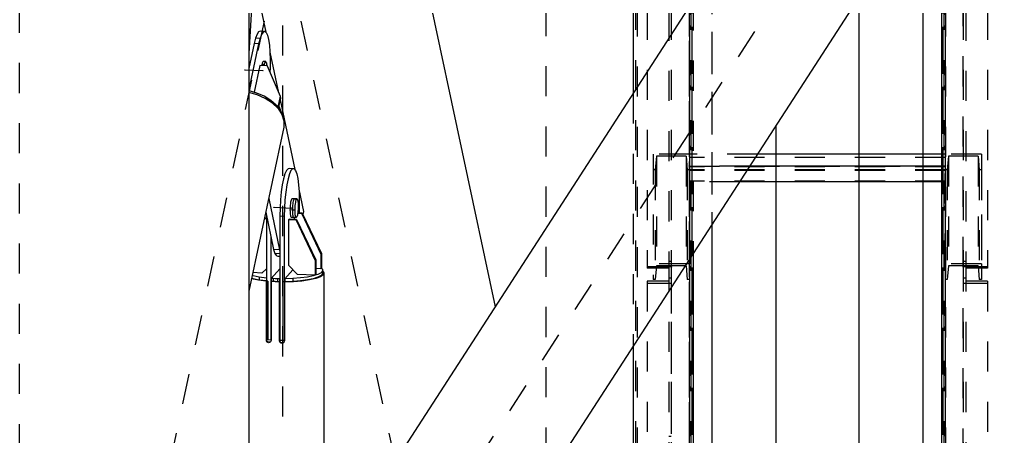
# Model space of a CAD drawing. Header units: millimetres. Extents: x 149919 to 150445, y 136651 to 136866.
# Drawn here: x 150260.213 to 150263.439, y 136687.209 to 136688.595 of the extents above; entities that cross this region are included whole.
import ezdxf

# ---------------------------------------------------------------- set-up
doc = ezdxf.new("R2010")
doc.units = ezdxf.units.MM
doc.header["$LTSCALE"] = 0.25
for name, pattern in [('CENTER', [50.8, 31.75, -6.35, 6.35, -6.35]), ('XKITLINE00', [0]), ('XKITLINE02', [4, 2, -2]), ('XKITLINE03', [6, 3, -1, 1, -1])]:
    doc.linetypes.add(name, pattern=pattern)

# ---------------------------------------------------------------- blocks, each defined once
blk = doc.blocks.new('çatıı')
at = {"color": 8, "linetype": 'CENTER'}
for p, q in [((12015, 3096.7), (12015, 4763.35)), ((12015, 3440.27), (11840, 4260.27)), ((11840, 3440.27), (12370, 4260.27)), ((11840, 2357.78), (11840, 3985.69)), ((11840, 3440.27), (11927.5, 3850.27)), ((11927.5, 3030.27), (11927.5, 3850.27)), ((11920.85, 3805.2), (11914.95, 3805.44)), ((11924.55, 3759.83), (11930.44, 3759.59))]:
    blk.add_line(p, q, dxfattribs=at)
at = {"color": 116, "linetype": 'XKITLINE02', "true_color": 0x136734}
for p, q in [((12062.5, 4180.27), (12062.5, 3025.09)), ((12063.35, 4179.83), (12063.35, 3024.64)), ((12146.65, 4179.83), (12146.65, 3024.64)), ((12147.5, 4180.27), (12147.5, 3025.09)), ((12063.35, 4174.23), (12063.35, 3019.05)), ((12070, 4174.06), (12070, 3024.82)), ((12140, 4174.06), (12140, 3024.82)), ((12146.65, 4174.23), (12146.65, 3019.05)), ((12062.5, 4173.79), (12062.5, 3018.6)), ((12147.5, 4173.79), (12147.5, 3018.6)), ((12044.65, 4168.77), (12044.65, 3002.41)), ((12062.95, 4168.77), (12062.95, 3002.41)), ((12147.05, 4168.77), (12147.05, 3002.41)), ((12045.18, 4166.61), (12045.18, 3000.84)), ((12062.42, 4166.61), (12062.42, 3000.84)), ((12147.58, 4166.61), (12147.58, 3000.84)), ((12048.5, 3865.53), (12048.5, 3739.64)), ((12055.7, 3865.16), (12055.7, 3736.31)), ((12056.5, 3865.53), (12056.5, 3736.31)), ((12153.5, 3865.53), (12153.5, 3736.31)), ((12154.3, 3865.16), (12154.3, 3736.31)), ((12161.5, 3865.53), (12161.5, 3739.64)), ((12070, 3838.17), (12070, 3754.09)), ((12063.8, 3828.57), (12063.8, 3744.5)), ((12043.8, 3797.63), (12043.8, 3718.36)), ((12043.8, 3797.63), (12043.8, 3713.55)), ((12050.5, 3777.43), (12050.5, 3772.23)), ((12062.5, 3777.43), (12050.5, 3777.43)), ((12050.5, 3777.43), (12050.5, 3735.89)), ((12062.5, 3777.43), (12062.5, 3768.34)), ((12085.08, 3777.43), (12062.5, 3777.43)), ((12062.5, 3777.43), (12062.5, 3735.89)), ((12147.5, 3777.43), (12140, 3777.43)), ((12147.5, 3777.43), (12147.5, 3768.34)), ((12147.5, 3777.43), (12147.5, 3741.09)), ((12147.5, 3777.43), (12147.5, 3772.23)), ((12159.5, 3777.43), (12147.5, 3777.43)), ((12159.5, 3777.43), (12159.5, 3741.09)), ((12159.5, 3777.43), (12159.5, 3772.23)), ((12051.56, 3776.77), (12051.18, 3772.23)), ((12061.43, 3776.77), (12051.56, 3776.77)), ((12051.56, 3776.77), (12051.56, 3740.43)), ((12061.43, 3776.77), (12061.82, 3772.23)), ((12061.43, 3776.77), (12061.43, 3740.43)), ((12147.5, 3776.42), (12062.5, 3776.42)), ((12148.56, 3776.77), (12148.18, 3772.23)), ((12148.56, 3776.77), (12148.56, 3740.43)), ((12158.43, 3776.77), (12148.56, 3776.77)), ((12158.43, 3776.77), (12158.43, 3740.43)), ((12158.43, 3776.77), (12158.82, 3772.23)), ((12051.18, 3772.23), (12050.5, 3772.23)), ((12051.18, 3772.23), (12051.18, 3735.89)), ((12062.5, 3772.23), (12061.82, 3772.23)), ((12061.82, 3772.23), (12061.82, 3735.89)), ((12082.57, 3773.54), (12062.5, 3773.54)), ((12147.5, 3773.22), (12062.5, 3773.22)), ((12147.5, 3772.23), (12062.5, 3772.23)), ((12147.5, 3772.01), (12062.5, 3772.01)), ((12147.5, 3773.54), (12140, 3773.54)), ((12147.5, 3772.23), (12147.5, 3735.89)), ((12148.18, 3772.23), (12147.5, 3772.23)), ((12148.18, 3772.23), (12148.18, 3735.89)), ((12158.82, 3772.23), (12158.82, 3735.89)), ((12159.5, 3772.23), (12158.82, 3772.23)), ((12159.5, 3772.23), (12159.5, 3735.89)), ((12147.5, 3768.56), (12062.5, 3768.56)), ((12079.21, 3768.34), (12062.5, 3768.34)), ((12147.5, 3768.34), (12140, 3768.34)), ((12062.5, 3767.05), (12062.5, 3741.09)), ((12056.5, 3741.8), (12055.7, 3741.8)), ((12055.7, 3741.8), (12055.7, 3735.24)), ((12055.7, 3741.8), (12055.7, 3677.08)), ((12056.5, 3741.8), (12056.5, 3733.2)), ((12056.5, 3741.8), (12056.5, 3676.35)), ((12153.5, 3741.8), (12153.5, 3676.35)), ((12154.3, 3741.8), (12153.5, 3741.8)), ((12154.3, 3741.8), (12154.3, 3677.08)), ((12056.5, 3740.01), (12048.5, 3740.01)), ((12055.7, 3739.64), (12048.5, 3739.64)), ((12062.5, 3741.09), (12050.5, 3741.09)), ((12051.56, 3740.43), (12051.18, 3735.89)), ((12061.43, 3740.43), (12051.56, 3740.43)), ((12061.43, 3740.43), (12061.82, 3735.89)), ((12147.5, 3741.09), (12147.5, 3735.89)), ((12159.5, 3741.09), (12147.5, 3741.09)), ((12148.56, 3740.43), (12148.18, 3735.89)), ((12158.43, 3740.43), (12148.56, 3740.43)), ((12153.5, 3740.01), (12153.5, 3736.31)), ((12161.5, 3740.01), (12153.5, 3740.01)), ((12154.3, 3739.64), (12154.3, 3736.31)), ((12161.5, 3739.64), (12154.3, 3739.64)), ((12158.43, 3740.43), (12158.82, 3735.89)), ((12159.5, 3741.09), (12159.5, 3735.89)), ((12161.5, 3740.01), (12161.5, 3739.64)), ((12051.18, 3735.89), (12050.5, 3735.89)), ((12056.5, 3736.31), (12055.7, 3736.31)), ((12062.5, 3735.89), (12061.82, 3735.89)), ((12148.18, 3735.89), (12147.5, 3735.89)), ((12154.3, 3736.31), (12153.5, 3736.31)), ((12159.5, 3735.89), (12158.82, 3735.89)), ((12055.7, 3735.24), (12048.5, 3735.24)), ((12048.5, 3735.24), (12048.5, 3725.64)), ((12048.5, 3735.24), (12048.5, 3676.35)), ((12056.5, 3734.51), (12048.5, 3734.51)), ((12161.5, 3734.51), (12153.5, 3734.51)), ((12161.5, 3735.24), (12154.3, 3735.24)), ((12161.5, 3735.24), (12161.5, 3676.35)), ((12056.5, 3683.64), (12055.7, 3683.64))]:
    blk.add_line(p, q, dxfattribs=at)
at = {"color": 1, "linetype": 'XKITLINE03'}
for p, q in [((12062.5, 3025.09), (12062.5, 4180.27)), ((12147.5, 4180.27), (12147.5, 3025.09)), ((12056.5, 3865.53), (12056.5, 3740.01)), ((12153.5, 3740.01), (12153.5, 3865.53)), ((12062.5, 3777.43), (12062.5, 3741.09)), ((12147.5, 3741.09), (12147.5, 3777.43)), ((12062.5, 3773.54), (12147.5, 3773.54)), ((12056.5, 3734.51), (12056.5, 3676.35)), ((12153.5, 3676.35), (12153.5, 3734.51))]:
    blk.add_line(p, q, dxfattribs=at)
at = {"color": 7, "linetype": 'XKITLINE00'}
for p, q in [((12043.8, 4161.58), (12043.8, 3797.63)), ((12146.2, 3871.99), (12146.2, 3463.1)), ((12140, 3862.39), (12140, 3463.1)), ((12140, 3777.43), (12085.08, 3777.43)), ((12140, 3773.54), (12082.57, 3773.54)), ((12140, 3768.34), (12079.21, 3768.34)), ((12070, 3754.09), (12070, 3463.1)), ((12063.8, 3744.5), (12063.8, 3463.1)), ((12043.8, 3713.55), (12043.8, 3463.1))]:
    blk.add_line(p, q, dxfattribs=at)
at = {"color": 8, "linetype": 'XKITLINE00'}
for p, q in [((12223.68, 4075.94), (11947.92, 3649.3)), ((12262.23, 4051.51), (11986.48, 3624.87)), ((11916.2, 3985.69), (11916.2, 3643.92)), ((11918.13, 3835.58), (11921.83, 3817.99)), ((11975.28, 3833.33), (11998.02, 3726.8)), ((11917.42, 3831.56), (11916.2, 3810.93)), ((12118.8, 3829.59), (12118.8, 3468.39)), ((11918.42, 3816.01), (11917.97, 3814.22)), ((11918.92, 3817.32), (11918.42, 3816.01)), ((11919.9, 3815.94), (11918.42, 3816.01)), ((11919.44, 3818.11), (11918.92, 3817.32)), ((11919.95, 3818.34), (11919.44, 3818.11)), ((11919.9, 3815.94), (11919.44, 3814.16)), ((11920.39, 3817.26), (11919.9, 3815.94)), ((11921.42, 3818.28), (11919.95, 3818.34)), ((11920.91, 3818.05), (11920.39, 3817.26)), ((11921.42, 3818.28), (11920.91, 3818.05)), ((11921.91, 3817.94), (11921.42, 3818.28)), ((11921.91, 3817.94), (11922.35, 3817.04)), ((11922.35, 3817.04), (11922.73, 3815.62)), ((11917.97, 3814.22), (11916.2, 3805.9)), ((11919.44, 3814.16), (11916.2, 3798.94)), ((11919.44, 3814.16), (11917.97, 3814.22)), ((11922.73, 3815.62), (11923.02, 3813.75)), ((11923.02, 3813.75), (11923.22, 3811.5)), ((11923.22, 3811.5), (11923.31, 3808.98)), ((11923.22, 3811.39), (11926.06, 3797.91)), ((11919.82, 3806.92), (11917.93, 3798.03)), ((11922.28, 3806.82), (11919.82, 3806.92)), ((11920.51, 3807.32), (11920.44, 3806.89)), ((11920.6, 3807.68), (11920.51, 3807.32)), ((11921.3, 3807.28), (11920.51, 3807.32)), ((11920.7, 3807.96), (11920.6, 3807.68)), ((11920.8, 3808.16), (11920.7, 3807.96)), ((11920.9, 3808.27), (11920.8, 3808.16)), ((11921, 3808.29), (11920.9, 3808.27)), ((11921.79, 3808.26), (11921, 3808.29)), ((11921.3, 3807.28), (11921.22, 3806.86)), ((11921.39, 3807.64), (11921.3, 3807.28)), ((11921.49, 3807.93), (11921.39, 3807.64)), ((11921.59, 3808.13), (11921.49, 3807.93)), ((11921.69, 3808.24), (11921.59, 3808.13)), ((11921.79, 3808.26), (11921.69, 3808.24)), ((11921.88, 3808.18), (11921.79, 3808.26)), ((11921.88, 3808.18), (11921.97, 3808.01)), ((11921.97, 3808.01), (11922.05, 3807.76)), ((11922.05, 3807.76), (11922.11, 3807.42)), ((11922.11, 3807.42), (11922.16, 3807.02)), ((11922.16, 3807.02), (11922.18, 3806.82)), ((11922.28, 3806.82), (11926.56, 3796.72)), ((11923.3, 3806.29), (11923.22, 3804.59)), ((11923.31, 3808.98), (11923.3, 3806.29)), ((11916.25, 3798.49), (11916.2, 3798.21)), ((11918.93, 3797.25), (11916.2, 3798)), ((11918.87, 3797.77), (11916.25, 3798.49)), ((11918.87, 3797.77), (11918.77, 3797.29)), ((11921.3, 3796.71), (11918.87, 3797.77)), ((11921.65, 3796.03), (11918.93, 3797.25)), ((11923.45, 3795.37), (11921.3, 3796.71)), ((11926.56, 3796.72), (11925.79, 3793.08)), ((11926.56, 3796.72), (11926.67, 3796.04)), ((11924, 3794.46), (11921.65, 3796.03)), ((11925.23, 3793.79), (11923.45, 3795.37)), ((11925.88, 3792.63), (11924, 3794.46)), ((11925.23, 3793.79), (11925.78, 3793.06)), ((11926.67, 3796.04), (11925.98, 3792.8)), ((11926.12, 3793.45), (11927.63, 3789.88)), ((11926.56, 3795.52), (11931.44, 3772.34)), ((11925.79, 3793.08), (11925.77, 3793.08)), ((11925.79, 3793.08), (11925.79, 3793.05)), ((11925.79, 3793.05), (11926.56, 3792.04)), ((11925.88, 3792.63), (11927.18, 3790.61)), ((11926.56, 3792.04), (11927.39, 3790.2)), ((11927.18, 3790.61), (11927.84, 3788.52)), ((11927.39, 3790.2), (11927.47, 3789.7)), ((11927.63, 3789.88), (11927.54, 3789.46)), ((11927.63, 3789.88), (11927.74, 3789.2)), ((11927.74, 3789.2), (11927.69, 3788.98)), ((11927.84, 3788.52), (11927.83, 3786.46)), ((12091.2, 3786.89), (12091.2, 3468.39)), ((11927.83, 3786.46), (11916.2, 3731.95)), ((11928.2, 3770.96), (11927.73, 3769.34)), ((11928.71, 3772.08), (11928.2, 3770.96)), ((11929.23, 3772.66), (11928.71, 3772.08)), ((11929.68, 3770.9), (11929.2, 3769.28)), ((11929.73, 3772.67), (11929.23, 3772.66)), ((11930.18, 3772.02), (11929.68, 3770.9)), ((11931.21, 3772.61), (11929.73, 3772.67)), ((11930.7, 3772.6), (11930.18, 3772.02)), ((11931.21, 3772.61), (11930.7, 3772.6)), ((11931.21, 3772.61), (11931.68, 3772.05)), ((11931.68, 3772.05), (11932.1, 3770.95)), ((11932.1, 3770.95), (11932.44, 3769.35)), ((11927.73, 3769.34), (11927.31, 3767.3)), ((11929.2, 3769.28), (11928.79, 3767.24)), ((11932.44, 3769.35), (11932.7, 3767.32)), ((11926.97, 3764.93), (11926.71, 3762.32)), ((11927.31, 3767.3), (11926.97, 3764.93)), ((11928.44, 3764.87), (11928.18, 3762.26)), ((11928.79, 3767.24), (11928.44, 3764.87)), ((11932.7, 3767.32), (11932.86, 3764.96)), ((11932.8, 3765.86), (11934.35, 3758.47)), ((11932.86, 3764.96), (11932.91, 3762.36)), ((11922.78, 3762.79), (11926.37, 3745.73)), ((11926.71, 3762.32), (11926.55, 3759.6)), ((11928.18, 3762.26), (11928.02, 3759.54)), ((11930.07, 3761.49), (11929.99, 3761.03)), ((11930.15, 3761.88), (11930.07, 3761.49)), ((11930.24, 3762.21), (11930.15, 3761.88)), ((11930.34, 3762.46), (11930.24, 3762.21)), ((11930.44, 3762.61), (11930.34, 3762.46)), ((11930.54, 3762.68), (11930.44, 3762.61)), ((11931.23, 3762.58), (11930.44, 3762.61)), ((11931.33, 3762.65), (11930.54, 3762.68)), ((11930.85, 3761.45), (11930.78, 3761)), ((11930.85, 3761.45), (11930.78, 3761)), ((11930.93, 3761.85), (11930.85, 3761.45)), ((11930.93, 3761.85), (11930.85, 3761.45)), ((11931.03, 3762.18), (11930.93, 3761.85)), ((11931.03, 3762.18), (11930.93, 3761.85)), ((11931.13, 3762.42), (11931.03, 3762.18)), ((11931.13, 3762.42), (11931.03, 3762.18)), ((11931.23, 3762.58), (11931.13, 3762.42)), ((11931.23, 3762.58), (11931.13, 3762.42)), ((11931.33, 3762.65), (11931.23, 3762.58)), ((11931.33, 3762.65), (11931.23, 3762.58)), ((11932.01, 3762.55), (11931.23, 3762.58)), ((11932.11, 3762.62), (11931.33, 3762.65)), ((11931.64, 3761.42), (11931.56, 3760.97)), ((11931.72, 3761.82), (11931.64, 3761.42)), ((11931.81, 3762.14), (11931.72, 3761.82)), ((11931.91, 3762.39), (11931.81, 3762.14)), ((11932.01, 3762.55), (11931.91, 3762.39)), ((11932.11, 3762.62), (11932.01, 3762.55)), ((11932.21, 3762.59), (11932.11, 3762.62)), ((11932.21, 3762.59), (11932.31, 3762.47)), ((11932.31, 3762.47), (11932.39, 3762.26)), ((11932.39, 3762.26), (11932.46, 3761.97)), ((11932.46, 3761.97), (11932.52, 3761.6)), ((11932.52, 3761.6), (11932.56, 3761.17)), ((11932.56, 3761.17), (11932.59, 3760.69)), ((11932.91, 3762.36), (11932.91, 3757.96)), ((11921.8, 3758.19), (11924.4, 3745.81)), ((11926.55, 3759.6), (11926.5, 3756.88)), ((11928.02, 3759.54), (11926.55, 3759.6)), ((11928.02, 3759.54), (11927.97, 3756.82)), ((11929.87, 3759.47), (11929.86, 3758.93)), ((11930.64, 3758.9), (11929.86, 3758.93)), ((11929.86, 3758.93), (11929.87, 3758.42)), ((11929.89, 3760.01), (11929.87, 3759.47)), ((11929.87, 3758.42), (11929.89, 3757.94)), ((11929.93, 3760.53), (11929.89, 3760.01)), ((11929.89, 3757.94), (11929.93, 3757.51)), ((11929.99, 3761.03), (11929.93, 3760.53)), ((11930.65, 3759.44), (11930.64, 3758.9)), ((11930.65, 3759.44), (11930.64, 3758.9)), ((11931.43, 3758.87), (11930.64, 3758.9)), ((11930.64, 3758.9), (11930.65, 3758.38)), ((11930.64, 3758.9), (11930.65, 3758.38)), ((11930.68, 3759.97), (11930.65, 3759.44)), ((11930.68, 3759.97), (11930.65, 3759.44)), ((11930.65, 3758.38), (11930.68, 3757.9)), ((11930.65, 3758.38), (11930.68, 3757.9)), ((11930.72, 3760.5), (11930.68, 3759.97)), ((11930.72, 3760.5), (11930.68, 3759.97)), ((11930.68, 3757.9), (11930.72, 3757.47)), ((11930.68, 3757.9), (11930.72, 3757.47)), ((11930.78, 3761), (11930.72, 3760.5)), ((11930.78, 3761), (11930.72, 3760.5)), ((11931.44, 3759.4), (11931.43, 3758.87)), ((11931.43, 3758.87), (11931.44, 3758.35)), ((11931.46, 3759.94), (11931.44, 3759.4)), ((11931.44, 3758.35), (11931.46, 3757.87)), ((11931.51, 3760.47), (11931.46, 3759.94)), ((11931.46, 3757.87), (11931.51, 3757.44)), ((11931.56, 3760.97), (11931.51, 3760.47)), ((11932.46, 3758.08), (11932.39, 3757.62)), ((11933.93, 3757.91), (11932.44, 3757.98)), ((11932.52, 3758.58), (11932.46, 3758.08)), ((11932.56, 3759.1), (11932.52, 3758.58)), ((11932.59, 3759.64), (11932.56, 3759.1)), ((11932.59, 3760.69), (11932.6, 3760.18)), ((11932.6, 3760.18), (11932.59, 3759.64)), ((11933.93, 3757.91), (11933.75, 3757.7)), ((11933.93, 3757.91), (11940.32, 3744.47)), ((11934.35, 3758.47), (11934.17, 3757.42)), ((11922.08, 3755.99), (11921.33, 3756.02)), ((11922.08, 3756.21), (11921.38, 3756.24)), ((11922.08, 3756.39), (11921.99, 3756.22)), ((11922.08, 3756.86), (11922.08, 3735.29)), ((11927.97, 3756.82), (11926.5, 3756.88)), ((11926.5, 3756.88), (11926.5, 3715.57)), ((11927.97, 3756.82), (11927.97, 3735.04)), ((11929.59, 3755.9), (11929.4, 3755.69)), ((11929.4, 3755.69), (11929.4, 3740.55)), ((11931.86, 3755.59), (11929.4, 3755.69)), ((11932.05, 3755.8), (11929.59, 3755.9)), ((11929.93, 3757.51), (11929.99, 3757.14)), ((11929.99, 3757.14), (11930.07, 3756.85)), ((11930.07, 3756.85), (11930.15, 3756.64)), ((11930.15, 3756.64), (11930.24, 3756.52)), ((11930.34, 3756.49), (11930.24, 3756.52)), ((11931.13, 3756.46), (11930.34, 3756.49)), ((11930.72, 3757.47), (11930.78, 3757.11)), ((11930.72, 3757.47), (11930.78, 3757.11)), ((11930.78, 3757.11), (11930.85, 3756.81)), ((11930.78, 3757.11), (11930.85, 3756.81)), ((11930.85, 3756.81), (11930.93, 3756.61)), ((11930.85, 3756.81), (11930.93, 3756.61)), ((11930.93, 3756.61), (11931.03, 3756.49)), ((11930.93, 3756.61), (11931.03, 3756.49)), ((11931.13, 3756.46), (11931.03, 3756.49)), ((11931.13, 3756.46), (11931.03, 3756.49)), ((11931.91, 3756.43), (11931.13, 3756.46)), ((11931.29, 3756.45), (11931.29, 3755.83)), ((11931.51, 3757.44), (11931.56, 3757.07)), ((11931.56, 3757.07), (11931.64, 3756.78)), ((11931.64, 3756.78), (11931.72, 3756.57)), ((11931.72, 3756.57), (11931.81, 3756.45)), ((11931.91, 3756.43), (11931.81, 3756.45)), ((11932.05, 3755.8), (11931.86, 3755.59)), ((11931.86, 3755.59), (11938.24, 3742.14)), ((11932.01, 3756.5), (11931.91, 3756.43)), ((11932.11, 3756.65), (11932.01, 3756.5)), ((11932.05, 3755.8), (11938.43, 3742.35)), ((11932.21, 3756.9), (11932.11, 3756.65)), ((11932.31, 3757.23), (11932.21, 3756.9)), ((11932.39, 3757.62), (11932.31, 3757.23)), ((11933.75, 3757.7), (11932.41, 3757.76)), ((11933.75, 3757.7), (11940.13, 3744.25)), ((11923.55, 3749.86), (11923.55, 3715.69)), ((11926.37, 3745.73), (11924.4, 3745.81)), ((11924.4, 3745.81), (11924.86, 3744.47)), ((11926.37, 3745.73), (11926.5, 3745.35)), ((11926.5, 3744.4), (11924.86, 3744.47)), ((11924.86, 3744.47), (11925.38, 3743.68)), ((11925.94, 3743.47), (11925.38, 3743.68)), ((11926.5, 3743.45), (11925.94, 3743.47)), ((11938.43, 3742.35), (11938.24, 3742.14)), ((11938.24, 3742.14), (11938.24, 3737.26)), ((11938.43, 3742.35), (11938.43, 3737.47)), ((11940.32, 3744.47), (11940.13, 3744.25)), ((11940.13, 3744.25), (11940.13, 3739.37)), ((11940.32, 3744.47), (11940.32, 3739.58)), ((11922.08, 3739.43), (11920.56, 3737.99)), ((11926.5, 3739.38), (11923.63, 3736.18)), ((11930.82, 3739.09), (11928.11, 3736.06)), ((11929.4, 3740.55), (11932.35, 3737.5)), ((11940.13, 3739.37), (11938.43, 3739.44)), ((11940.32, 3739.58), (11940.13, 3739.37)), ((11940.69, 3738.66), (11940.18, 3738.09)), ((11940.65, 3739.24), (11940.31, 3739.57)), ((11940.65, 3739.24), (11940.69, 3738.66)), ((11940.69, 3738.68), (11941.14, 3738.03)), ((11940.69, 3738.66), (11940.69, 3737.68)), ((11917.12, 3736.02), (11917.07, 3736.04)), ((11917.66, 3736.02), (11917.1, 3736.19)), ((11919.36, 3735.57), (11917.12, 3736.02)), ((11917.66, 3737), (11917.3, 3737.1)), ((11920.56, 3737.99), (11917.51, 3738.12)), ((11919.67, 3736.61), (11917.66, 3737)), ((11919.67, 3735.63), (11917.66, 3736.02)), ((11921.94, 3735.25), (11919.36, 3735.57)), ((11919.67, 3736.61), (11919.67, 3735.63)), ((11922.02, 3736.31), (11919.67, 3736.61)), ((11922.02, 3735.34), (11919.67, 3735.63)), ((11922.06, 3735.38), (11921.94, 3735.25)), ((11922.08, 3736.38), (11922.02, 3736.31)), ((11922.02, 3736.31), (11922.02, 3735.34)), ((11922.08, 3735.4), (11922.02, 3735.34)), ((11922.06, 3735.38), (11922.06, 3715.85)), ((11922.52, 3735.27), (11922.08, 3735.29)), ((11922.13, 3735.28), (11922.13, 3715.81)), ((11924.31, 3736.14), (11923.63, 3736.18)), ((11923.63, 3736.18), (11923.63, 3735.2)), ((11924.99, 3736.11), (11924.31, 3736.14)), ((11924.31, 3736.14), (11924.31, 3735.16)), ((11925.69, 3736.08), (11924.99, 3736.11)), ((11926.38, 3736.07), (11925.69, 3736.08)), ((11925.69, 3736.08), (11925.69, 3735.11)), ((11926.5, 3736.19), (11926.38, 3736.07)), ((11926.38, 3736.07), (11926.38, 3735.09)), ((11930.79, 3736.15), (11928.11, 3736.06)), ((11928.11, 3736.06), (11928.11, 3735.08)), ((11933.34, 3736.35), (11930.79, 3736.15)), ((11930.79, 3736.15), (11930.79, 3735.17)), ((11933.34, 3735.37), (11930.79, 3735.17)), ((11933.84, 3735.33), (11930.99, 3735.09)), ((11938.24, 3737.26), (11932.35, 3737.5)), ((11935.64, 3736.66), (11933.34, 3736.35)), ((11935.64, 3735.68), (11933.34, 3735.37)), ((11936.37, 3735.7), (11933.84, 3735.33)), ((11937.6, 3737.06), (11935.64, 3736.66)), ((11937.6, 3736.09), (11935.64, 3735.68)), ((11938.45, 3736.18), (11936.37, 3735.7)), ((11938.22, 3737.26), (11937.6, 3737.06)), ((11939.14, 3736.57), (11937.6, 3736.09)), ((11938.43, 3737.47), (11938.24, 3737.26)), ((11939.14, 3737.55), (11938.25, 3737.27)), ((11939.99, 3736.75), (11938.45, 3736.18)), ((11940.18, 3738.09), (11939.14, 3737.55)), ((11940.18, 3737.11), (11939.14, 3736.57)), ((11940.9, 3737.38), (11939.99, 3736.75)), ((11940.69, 3737.68), (11940.18, 3737.11)), ((11941.14, 3738.03), (11940.9, 3737.38)), ((11941.14, 3738.03), (11941.14, 3640.65)), ((11921.94, 3735.25), (11921.94, 3715.72)), ((11922.52, 3735.27), (11922.52, 3715.74)), ((11923.63, 3735.2), (11923.57, 3735.14)), ((11923.57, 3735.14), (11923.57, 3715.61)), ((11924.92, 3735.05), (11923.57, 3735.14)), ((11924.31, 3735.16), (11923.63, 3735.2)), ((11924.99, 3735.13), (11924.31, 3735.16)), ((11926.32, 3735.02), (11924.92, 3735.05)), ((11925.69, 3735.11), (11924.99, 3735.13)), ((11926.38, 3735.09), (11925.69, 3735.11)), ((11926.44, 3735.15), (11926.32, 3735.02)), ((11926.32, 3735.02), (11926.32, 3715.49)), ((11926.5, 3735.22), (11926.38, 3735.09)), ((11926.44, 3735.15), (11926.44, 3715.62)), ((11927.97, 3735.04), (11927.52, 3735.06)), ((11927.52, 3735.06), (11927.52, 3715.53)), ((11928.02, 3735.1), (11927.97, 3735.04)), ((11928.02, 3735.1), (11928.02, 3715.57)), ((11930.99, 3735.09), (11928.03, 3735)), ((11928.11, 3735.08), (11928.03, 3735)), ((11928.03, 3735), (11928.03, 3715.47)), ((11930.79, 3735.17), (11928.11, 3735.08)), ((11926.5, 3718.99), (11926.44, 3718.92)), ((11922.06, 3715.85), (11921.94, 3715.72)), ((11921.94, 3715.72), (11922, 3715.46)), ((11922, 3715.46), (11922.1, 3715.22)), ((11922.06, 3715.85), (11922.1, 3715.59)), ((11922.1, 3715.59), (11922.21, 3715.35)), ((11922.11, 3715.2), (11922.28, 3715.02)), ((11922.52, 3715.74), (11922.13, 3715.81)), ((11922.21, 3715.35), (11922.24, 3715.31)), ((11922.24, 3715.31), (11922.39, 3715.15)), ((11922.5, 3714.89), (11922.28, 3715.02)), ((11922.62, 3715.02), (11922.39, 3715.15)), ((11922.76, 3714.83), (11922.5, 3714.89)), ((11923.55, 3715.69), (11922.52, 3715.74)), ((11922.87, 3714.96), (11922.62, 3715.02)), ((11923.01, 3714.85), (11922.76, 3714.83)), ((11923.12, 3714.98), (11922.87, 3714.96)), ((11923.24, 3714.96), (11923.01, 3714.85)), ((11923.35, 3715.08), (11923.12, 3714.98)), ((11923.42, 3715.13), (11923.24, 3714.96)), ((11923.44, 3715.17), (11923.35, 3715.08)), ((11923.53, 3715.35), (11923.42, 3715.13)), ((11923.57, 3715.61), (11923.53, 3715.35)), ((11923.57, 3715.72), (11923.55, 3715.69)), ((11926.44, 3715.62), (11926.32, 3715.49)), ((11926.32, 3715.49), (11926.36, 3715.24)), ((11926.48, 3715.36), (11926.36, 3715.24)), ((11926.36, 3715.24), (11926.49, 3715)), ((11926.44, 3715.62), (11926.48, 3715.36)), ((11926.48, 3715.36), (11926.6, 3715.13)), ((11926.67, 3714.81), (11926.49, 3715)), ((11927.52, 3715.53), (11926.5, 3715.57)), ((11926.79, 3714.94), (11926.6, 3715.13)), ((11926.91, 3714.69), (11926.67, 3714.81)), ((11927.03, 3714.82), (11926.79, 3714.94)), ((11927.18, 3714.65), (11926.91, 3714.69)), ((11927.29, 3714.77), (11927.03, 3714.82)), ((11927.44, 3714.68), (11927.18, 3714.65)), ((11927.55, 3714.81), (11927.29, 3714.77)), ((11927.68, 3714.8), (11927.44, 3714.68)), ((11928.02, 3715.57), (11927.52, 3715.53)), ((11927.79, 3714.92), (11927.55, 3714.81)), ((11927.87, 3714.98), (11927.68, 3714.8)), ((11927.88, 3715.01), (11927.79, 3714.92)), ((11927.97, 3715.21), (11927.87, 3714.98)), ((11928.03, 3715.47), (11927.97, 3715.21))]:
    blk.add_line(p, q, dxfattribs=at)
for centre in [(11914.95, 3805.44), (11920.85, 3805.2), (11924.55, 3759.83), (11930.44, 3759.59)]:
    blk.add_circle(centre, 0.05, dxfattribs=at)
at = {"color": 1, "linetype": 'XKITLINE00'}
for centre in [(12062.5, 3777.43), (12147.5, 3777.43), (12062.5, 3773.54), (12147.5, 3773.54), (12056.5, 3740.01), (12062.5, 3741.09), (12147.5, 3741.09), (12153.5, 3740.01), (12056.5, 3734.51), (12153.5, 3734.51)]:
    blk.add_circle(centre, 0.05, dxfattribs=at)

msp = doc.modelspace()

# ---------------------------------------------------------------- block references
at = {"xscale": 0.009999943142843078, "yscale": 0.009999943142843078, "zscale": 0.009999943142843078}
msp.add_blockref('çatıı', (150141.8141, 136650.3731), dxfattribs=at)

doc.saveas('drawing.dxf')
